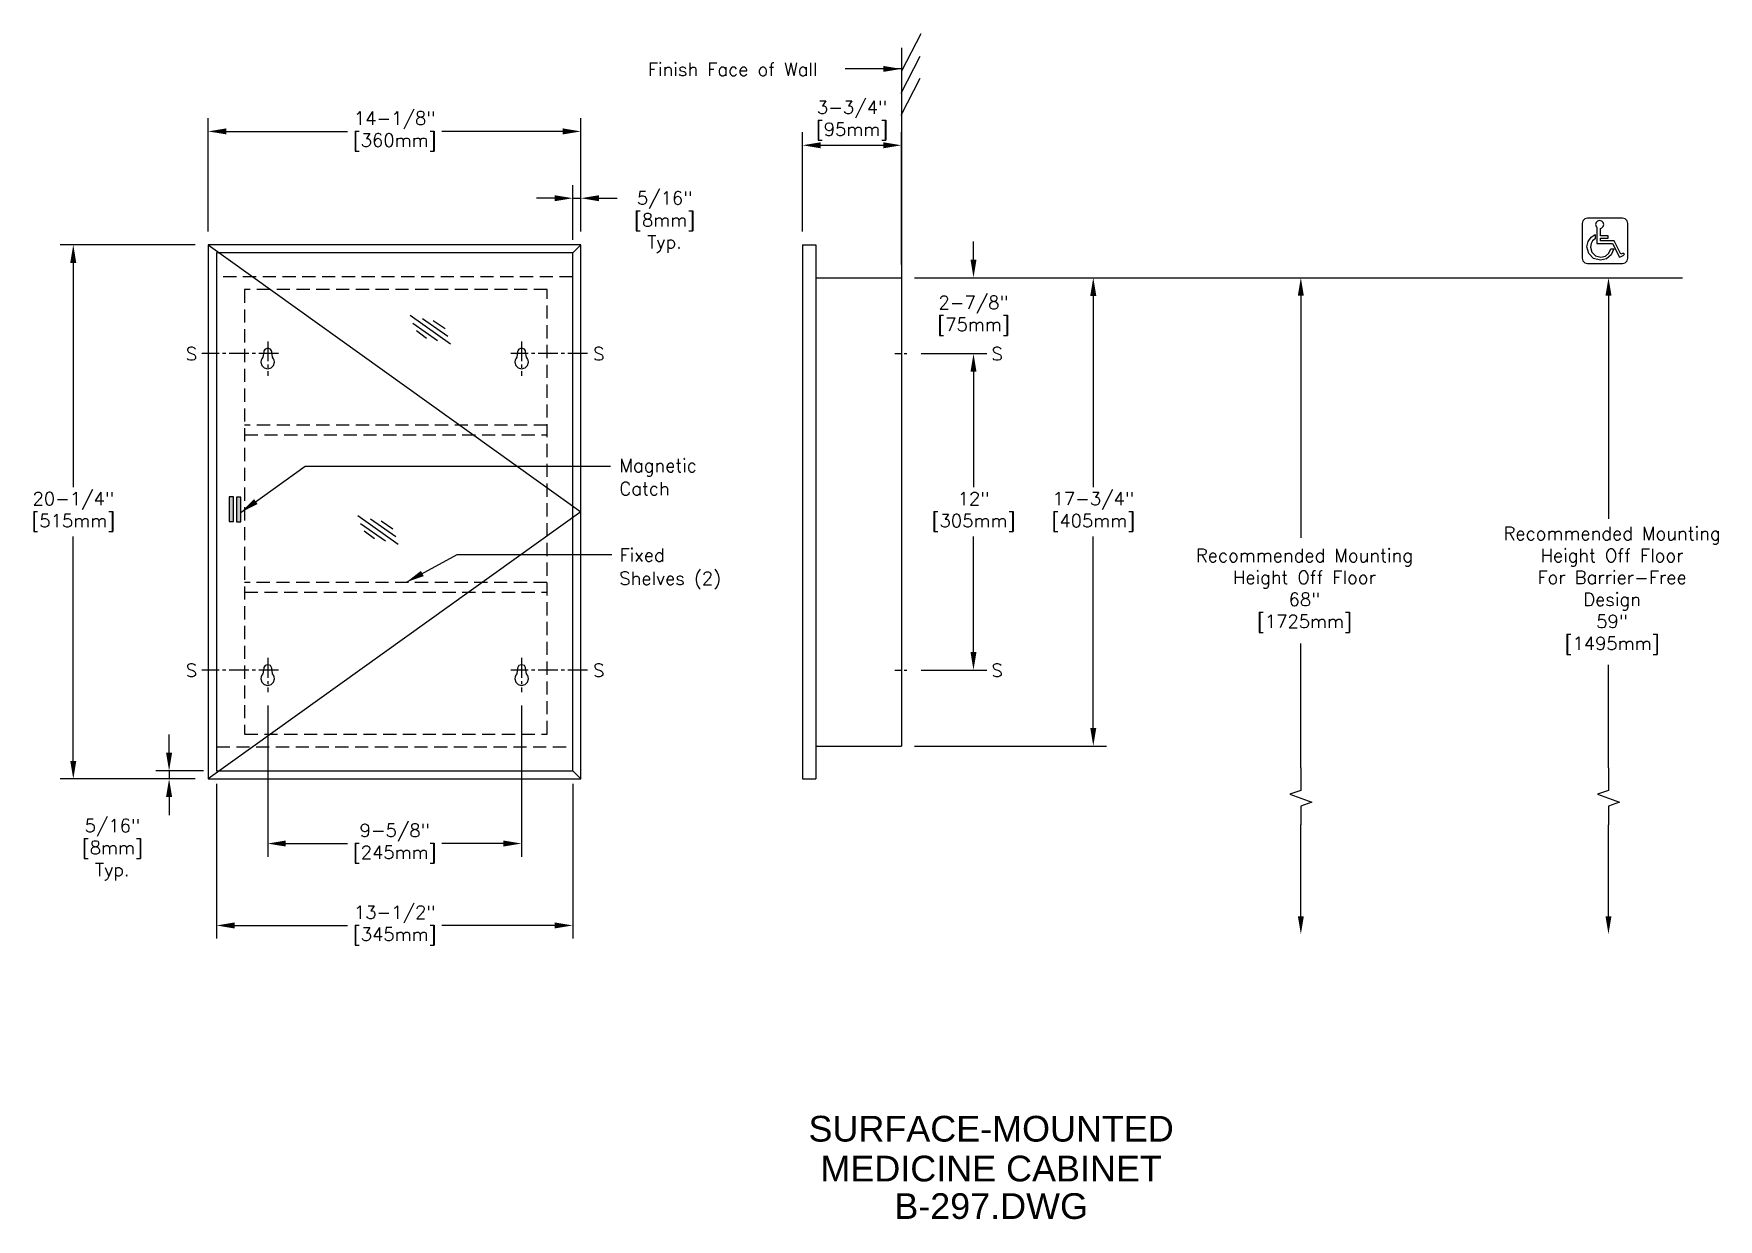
# Model space of a CAD drawing. Extents: x 0.8 to 64.7, y 0.2 to 45.2.
import ezdxf
from ezdxf.enums import TextEntityAlignment as Align

# ---------------------------------------------------------------- set-up
doc = ezdxf.new("R2010")
doc.units = 0
doc.header["$MEASUREMENT"] = 0
doc.header["$PDMODE"] = 35
doc.header["$PDSIZE"] = 1
doc.linetypes.add('CENTER2', pattern=[1.125, 0.75, -0.125, 0.125, -0.125])
doc.linetypes.add('HIDDEN2', pattern=[0.1875, 0.125, -0.0625])
doc.layers.get('0').update_dxf_attribs({"linetype": 'CONTINUOUS'})
doc.layers.get('DEFPOINTS').update_dxf_attribs({"linetype": 'CONTINUOUS'})
for name, color, linetype in [('DETAIL', 4, 'CONTINUOUS'), ('DIM', 1, 'CONTINUOUS'), ('TEXT', 2, 'CONTINUOUS')]:
    doc.layers.add(name, color=color, linetype=linetype)
doc.styles.add('ARIAL_5', font='ARIAL.TTF', dxfattribs={"height": 5})
doc.styles.add('DIM_S_8', font='simplex.shx', dxfattribs={"height": 0.5})
doc.dimstyles.new('DIM_S_7', dxfattribs={"dimtxt": 0.12, "dimasz": 0.6875, "dimexe": 0.5, "dimexo": 0.5, "dimgap": 0.09375, "dimtad": 1, "dimtih": 1, "dimtoh": 1, "dimdec": 4, "dimrnd": 0.0625, "dimzin": 0, "dimtxsty": 'DIM_S_8', "dimcen": 0.09375, "dimaunit": 1, "dimazin": 3, "dimtfac": 1, "dimtdec": 4, "dimtofl": 0, "dimtmove": 0, "dimatfit": 3, "dimtolj": 1, "dimtzin": 0})

# ---------------------------------------------------------------- blocks, each defined once
blk = doc.blocks.new('TBLK_TX')
blk = doc.blocks.new('ADA')
at = {"layer": 'DETAIL', "linetype": 'CONTINUOUS'}
for p, q in [((1.017, 0.853), (0.492, 0.853)), ((1.261, 0.358), (1.017, 0.853)), ((1.215, 0.235), (1.3, 0.278)), ((1.3, 0.278), (1.299, 0.282))]:
    blk.add_line(p, q, dxfattribs=at)
for points in [[(1.328, 0), (1.431, 0.028), (1.503, 0.1), (1.531, 0.202), (1.531, 1.514), (1.503, 1.616), (1.431, 1.688), (1.328, 1.716), (0, 1.716), (-0.102, 1.688), (-0.175, 1.616), (-0.203, 1.514), (-0.203, 0.202), (-0.175, 0.1), (-0.102, 0.028), (0, 0)], [(0.997, 0.551), (0.905, 0.333), (0.727, 0.181), (0.491, 0.125), (0.233, 0.194), (0.049, 0.378), (-0.021, 0.635), (0.026, 0.833), (0.142, 1), (0.293, 1.1), (0.295, 0.934), (0.193, 0.86), (0.137, 0.758), (0.12, 0.624), (0.172, 0.431), (0.31, 0.294), (0.504, 0.242), (0.68, 0.282), (0.814, 0.393), (0.883, 0.555)]]:
    blk.add_lwpolyline(points, close=True, dxfattribs=at)
for points in [[(0.492, 1.332), (0.54, 1.345), (0.595, 1.4), (0.616, 1.477), (0.595, 1.554), (0.54, 1.609), (0.463, 1.629), (0.386, 1.609), (0.331, 1.554), (0.31, 1.477), (0.331, 1.4), (0.355, 1.376)], [(0.355, 1.376), (0.355, 0.757)], [(0.492, 1.051), (0.492, 1.332)], [(0.355, 0.757), (0.492, 0.757)], [(0.492, 0.955), (0.78, 0.955), (0.78, 1.051), (0.492, 1.051)], [(0.492, 0.853), (0.492, 0.955)], [(0.492, 0.757), (0.948, 0.757)], [(0.948, 0.757), (1.215, 0.235)], [(1.299, 0.282), (1.359, 0.307), (1.398, 0.335), (1.407, 0.361), (1.382, 0.375), (1.329, 0.374), (1.261, 0.358)]]:
    blk.add_lwpolyline(points, dxfattribs=at)
blk = doc.blocks.new('*D15')
at = {"color": 0, "linetype": 'BYBLOCK'}
for p, q in [((168.808, 16.395), (168.808, 20.691)), ((182.933, 16.395), (182.933, 20.691)), ((169.496, 20.191), (174.087, 20.191)), ((182.246, 20.191), (177.655, 20.191))]:
    blk.add_line(p, q, dxfattribs=at)
for points in [[(169.496, 20.306), (169.496, 20.077), (168.808, 20.191)], [(182.246, 20.306), (182.246, 20.077), (182.933, 20.191)]]:
    blk.add_solid(points, dxfattribs=at)
at = {"layer": 'DEFPOINTS', "color": 0, "linetype": 'BYBLOCK'}
for p in [(182.933, 20.191), (168.808, 15.895), (182.933, 15.895)]:
    blk.add_point(p, dxfattribs=at)
at = {"color": 0, "linetype": 'BYBLOCK', "insert": (175.871, 20.191), "char_height": 0.5, "attachment_point": 5, "style": 'DIM_S_8'}
blk.add_mtext('\\A1;14-1/8"\\P[360mm]', dxfattribs=at)
blk = doc.blocks.new('*D16')
at = {"color": 0, "linetype": 'BYBLOCK'}
for p, q in [((168.308, 15.895), (163.189, 15.895)), ((163.689, 15.208), (163.689, 6.709)), ((163.689, -3.667), (163.689, 4.831)), ((168.308, -4.355), (163.189, -4.355))]:
    blk.add_line(p, q, dxfattribs=at)
for points in [[(163.574, 15.208), (163.803, 15.208), (163.689, 15.895)], [(163.574, -3.667), (163.803, -3.667), (163.689, -4.355)]]:
    blk.add_solid(points, dxfattribs=at)
at = {"layer": 'DEFPOINTS', "color": 0, "linetype": 'BYBLOCK'}
for p in [(168.808, 15.895), (163.689, -4.355), (168.808, -4.355)]:
    blk.add_point(p, dxfattribs=at)
at = {"color": 0, "linetype": 'BYBLOCK', "insert": (163.689, 5.77), "char_height": 0.5, "attachment_point": 5, "style": 'DIM_S_8'}
blk.add_mtext('\\A1;20-1/4"\\P[515mm]', dxfattribs=at)
blk = doc.blocks.new('*D17')
at = {"color": 0, "linetype": 'BYBLOCK'}
for p, q in [((171.058, -1.57), (171.058, -7.302)), ((180.683, -1.57), (180.683, -7.302)), ((171.746, -6.802), (174.087, -6.802)), ((179.996, -6.802), (177.655, -6.802))]:
    blk.add_line(p, q, dxfattribs=at)
for points in [[(171.746, -6.687), (171.746, -6.916), (171.058, -6.802)], [(179.996, -6.687), (179.996, -6.916), (180.683, -6.802)]]:
    blk.add_solid(points, dxfattribs=at)
at = {"layer": 'DEFPOINTS', "color": 0, "linetype": 'BYBLOCK'}
for p in [(171.058, -1.07), (180.683, -1.07), (180.683, -6.802)]:
    blk.add_point(p, dxfattribs=at)
at = {"color": 0, "linetype": 'BYBLOCK', "insert": (175.871, -6.802), "char_height": 0.5, "attachment_point": 5, "style": 'DIM_S_8'}
blk.add_mtext('\\A1;9-5/8"\\P[245mm]', dxfattribs=at)
blk = doc.blocks.new('*D18')
at = {"color": 0, "linetype": 'BYBLOCK'}
for p, q in [((169.121, -4.542), (169.121, -10.407)), ((182.621, -4.542), (182.621, -10.407)), ((169.808, -9.907), (174.087, -9.907)), ((181.933, -9.907), (177.655, -9.907))]:
    blk.add_line(p, q, dxfattribs=at)
for points in [[(169.808, -9.792), (169.808, -10.022), (169.121, -9.907)], [(181.933, -9.792), (181.933, -10.022), (182.621, -9.907)]]:
    blk.add_solid(points, dxfattribs=at)
at = {"layer": 'DEFPOINTS', "color": 0, "linetype": 'BYBLOCK'}
for p in [(169.121, -4.042), (182.621, -4.042), (182.621, -9.907)]:
    blk.add_point(p, dxfattribs=at)
at = {"color": 0, "linetype": 'BYBLOCK', "insert": (175.871, -9.907), "char_height": 0.5, "attachment_point": 5, "style": 'DIM_S_8'}
blk.add_mtext('\\A1;13-1/2"\\P[345mm]', dxfattribs=at)
blk = doc.blocks.new('*D19')
at = {"color": 0, "linetype": 'BYBLOCK'}
for p, q in [((167.321, -3.355), (167.321, -2.667)), ((168.621, -4.042), (166.821, -4.042)), ((168.308, -4.355), (166.821, -4.355)), ((167.321, -4.042), (167.321, -4.355)), ((167.321, -5.042), (167.321, -5.73))]:
    blk.add_line(p, q, dxfattribs=at)
for points in [[(167.206, -3.355), (167.436, -3.355), (167.321, -4.042)], [(167.206, -5.042), (167.436, -5.042), (167.321, -4.355)]]:
    blk.add_solid(points, dxfattribs=at)
at = {"layer": 'DEFPOINTS', "color": 0, "linetype": 'BYBLOCK'}
for p in [(167.321, -4.355), (168.808, -4.355), (169.121, -4.042)]:
    blk.add_point(p, dxfattribs=at)
at = {"color": 0, "linetype": 'BYBLOCK', "insert": (165.17, -7.04), "char_height": 0.5, "attachment_point": 5, "style": 'DIM_S_8'}
blk.add_mtext('\\A1;5/16"\\P[8mm]\\PTyp.', dxfattribs=at)
blk = doc.blocks.new('*D20')
at = {"color": 0, "linetype": 'BYBLOCK'}
for p, q in [((182.621, 16.083), (182.621, 18.159)), ((182.933, 16.395), (182.933, 18.159)), ((181.933, 17.659), (181.246, 17.659)), ((182.621, 17.659), (182.933, 17.659)), ((183.621, 17.659), (184.308, 17.659))]:
    blk.add_line(p, q, dxfattribs=at)
for points in [[(181.933, 17.774), (181.933, 17.544), (182.621, 17.659)], [(183.621, 17.774), (183.621, 17.544), (182.933, 17.659)]]:
    blk.add_solid(points, dxfattribs=at)
at = {"layer": 'DEFPOINTS', "color": 0, "linetype": 'BYBLOCK'}
for p in [(182.933, 17.659), (182.621, 15.583), (182.933, 15.895)]:
    blk.add_point(p, dxfattribs=at)
at = {"color": 0, "linetype": 'BYBLOCK', "insert": (186.104, 16.751), "char_height": 0.5, "attachment_point": 5, "style": 'DIM_S_8'}
blk.add_mtext('\\A1;5/16"\\P[8mm]\\PTyp.', dxfattribs=at)
blk = doc.blocks.new('*D21')
at = {"color": 0, "linetype": 'BYBLOCK'}
for p, q in [((191.332, 16.395), (191.332, 20.166)), ((195.082, 15.145), (195.082, 20.166)), ((192.02, 19.666), (194.395, 19.666))]:
    blk.add_line(p, q, dxfattribs=at)
for points in [[(192.02, 19.78), (192.02, 19.551), (191.332, 19.666)], [(194.395, 19.78), (194.395, 19.551), (195.082, 19.666)]]:
    blk.add_solid(points, dxfattribs=at)
at = {"layer": 'DEFPOINTS', "color": 0, "linetype": 'BYBLOCK'}
for p in [(195.082, 19.666), (191.332, 15.895), (195.082, 14.645)]:
    blk.add_point(p, dxfattribs=at)
at = {"color": 0, "linetype": 'BYBLOCK', "insert": (193.207, 20.605), "char_height": 0.5, "attachment_point": 5, "style": 'DIM_S_8'}
blk.add_mtext('\\A1;3-3/4"\\P[95mm]', dxfattribs=at)
blk = doc.blocks.new('*D22')
at = {"color": 0, "linetype": 'BYBLOCK'}
for p, q in [((197.813, 15.333), (197.813, 16.02)), ((195.582, 14.645), (198.313, 14.645)), ((195.832, 11.77), (198.313, 11.77)), ((197.813, 11.083), (197.813, 10.395))]:
    blk.add_line(p, q, dxfattribs=at)
for points in [[(197.699, 15.333), (197.928, 15.333), (197.813, 14.645)], [(197.699, 11.083), (197.928, 11.083), (197.813, 11.77)]]:
    blk.add_solid(points, dxfattribs=at)
at = {"layer": 'DEFPOINTS', "color": 0, "linetype": 'BYBLOCK'}
for p in [(195.082, 14.645), (195.332, 11.77), (197.813, 11.77)]:
    blk.add_point(p, dxfattribs=at)
at = {"color": 0, "linetype": 'BYBLOCK', "insert": (197.813, 13.208), "char_height": 0.5, "attachment_point": 5, "style": 'DIM_S_8'}
blk.add_mtext('\\A1;2-7/8"\\P[75mm]', dxfattribs=at)
blk = doc.blocks.new('*D23')
at = {"color": 0, "linetype": 'BYBLOCK'}
for p, q in [((195.832, 11.77), (198.313, 11.77)), ((197.813, 11.083), (197.813, 6.709)), ((197.813, 0.458), (197.813, 4.831)), ((195.832, -0.23), (198.313, -0.23))]:
    blk.add_line(p, q, dxfattribs=at)
for points in [[(197.699, 11.083), (197.928, 11.083), (197.813, 11.77)], [(197.699, 0.458), (197.928, 0.458), (197.813, -0.23)]]:
    blk.add_solid(points, dxfattribs=at)
at = {"layer": 'DEFPOINTS', "color": 0, "linetype": 'BYBLOCK'}
for p in [(195.332, 11.77), (195.332, -0.23), (197.813, -0.23)]:
    blk.add_point(p, dxfattribs=at)
at = {"color": 0, "linetype": 'BYBLOCK', "insert": (197.813, 5.77), "char_height": 0.5, "attachment_point": 5, "style": 'DIM_S_8'}
blk.add_mtext('\\A1;12"\\P[305mm]', dxfattribs=at)
blk = doc.blocks.new('*D24')
at = {"color": 0, "linetype": 'BYBLOCK'}
for p, q in [((195.582, 14.645), (202.854, 14.645)), ((202.354, 13.958), (202.354, 6.709)), ((202.354, -2.417), (202.354, 4.831)), ((195.582, -3.105), (202.854, -3.105))]:
    blk.add_line(p, q, dxfattribs=at)
for points in [[(202.239, 13.958), (202.468, 13.958), (202.354, 14.645)], [(202.239, -2.417), (202.468, -2.417), (202.354, -3.105)]]:
    blk.add_solid(points, dxfattribs=at)
at = {"layer": 'DEFPOINTS', "color": 0, "linetype": 'BYBLOCK'}
for p in [(195.082, 14.645), (195.082, -3.105), (202.354, -3.105)]:
    blk.add_point(p, dxfattribs=at)
at = {"color": 0, "linetype": 'BYBLOCK', "insert": (202.354, 5.77), "char_height": 0.5, "attachment_point": 5, "style": 'DIM_S_8'}
blk.add_mtext('\\A1;17-3/4"\\P[405mm]', dxfattribs=at)

msp = doc.modelspace()

# ---------------------------------------------------------------- linework, layer by layer
at = {"layer": 'DETAIL', "linetype": 'CONTINUOUS'}
for p, q in [((21.23028, 36.87621), (21.54278, 37.18871)), ((29.94183, 37.18871), (29.94183, 16.93873)), ((29.94183, 37.18871), (30.44183, 37.18871)), ((30.44183, 37.18871), (30.44183, 16.93873)), ((30.44183, 35.93872), (33.69183, 35.93872)), ((33.69183, 35.93872), (33.69183, 18.18872)), ((30.44183, 18.18872), (33.69183, 18.18872)), ((21.23028, 17.25123), (21.54278, 16.93873)), ((29.94183, 16.93873), (30.44183, 16.93873))]:
    msp.add_line(p, q, dxfattribs=at)
at = {"layer": 'DETAIL', "linetype": 'HIDDEN2', "ltscale": 4}
for p, q in [((21.23028, 35.97373), (7.73028, 35.97373)), ((7.73028, 18.15371), (21.23028, 18.15371))]:
    msp.add_line(p, q, dxfattribs=at)
at = {"layer": 'DETAIL', "linetype": 'CENTER2'}
for p, q in [((9.66778, 33.52651), (9.66778, 32.22359)), ((19.29278, 33.52651), (19.29278, 32.22359)), ((10.08412, 33.06372), (7.16778, 33.06372)), ((21.79278, 33.06372), (18.87981, 33.06372)), ((9.66778, 21.52651), (9.66778, 20.22359)), ((19.29278, 21.52651), (19.29278, 20.22359)), ((10.08412, 21.06372), (7.16778, 21.06372)), ((21.79278, 21.06372), (18.87981, 21.06372))]:
    msp.add_line(p, q, dxfattribs=at)
at = {"layer": 'DETAIL', "linetype": 'CENTER2', "ltscale": 0.333333}
for p, q in [((33.44183, 33.06372), (33.94183, 33.06372)), ((33.44183, 21.06372), (33.94183, 21.06372))]:
    msp.add_line(p, q, dxfattribs=at)
at = {"layer": 'DETAIL', "linetype": 'CONTINUOUS'}
for points in [[(34.42605, 45.1889), (33.7086, 43.78836)], [(34.38718, 44.31816), (33.66986, 42.91762)], [(33.69183, 44.65806), (33.69183, 35.93872)], [(34.38718, 43.49136), (33.66986, 42.09066)], [(7.41774, 37.18875), (21.54278, 27.06372), (7.41774, 16.93873)], [(15.06441, 34.52586), (16.59371, 33.43233)], [(15.16569, 34.22208), (16.10764, 33.56394)], [(15.30743, 33.93862), (15.69238, 33.64498)], [(15.54049, 34.39425), (16.50256, 33.72597)], [(15.9456, 34.31326), (16.39125, 34.00947)], [(13.08772, 26.93207), (14.61703, 25.83855)], [(13.18901, 26.6283), (14.13092, 25.97027)], [(13.33092, 26.3448), (13.7157, 26.05116)], [(13.56381, 26.80047), (14.52601, 26.1322)], [(13.96888, 26.71944), (14.41458, 26.41565)]]:
    msp.add_lwpolyline(points, dxfattribs=at)
for points in [[(21.54278, 16.93873), (21.54278, 37.18871), (7.41778, 37.18871), (7.41778, 16.93873)], [(21.23028, 17.25123), (21.23028, 36.87621), (7.73028, 36.87621), (7.73028, 17.25123)], [(9.51745, 33.13461), (9.48713, 32.92198), (9.44682, 32.86983), (9.42082, 32.8083), (9.41161, 32.73981), (9.4468, 32.60975), (9.53929, 32.5173), (9.66947, 32.48211), (9.79964, 32.5173), (9.89213, 32.60975), (9.92733, 32.73981), (9.91812, 32.8083), (9.89211, 32.86983), (9.8518, 32.92198), (9.82149, 33.13461), (9.8136, 33.17071), (9.77194, 33.23607), (9.66947, 33.26633), (9.56699, 33.23607), (9.52533, 33.17071)], [(19.14245, 33.13461), (19.11213, 32.92198), (19.07182, 32.86983), (19.04582, 32.8083), (19.03661, 32.73981), (19.0718, 32.60975), (19.16429, 32.5173), (19.29447, 32.48211), (19.42464, 32.5173), (19.51713, 32.60975), (19.55233, 32.73981), (19.54312, 32.8083), (19.51711, 32.86983), (19.4768, 32.92198), (19.44649, 33.13461), (19.4386, 33.17071), (19.39694, 33.23607), (19.29447, 33.26633), (19.19199, 33.23607), (19.15033, 33.17071)], [(8.20611, 26.69931), (8.36812, 26.69931), (8.36812, 27.63079), (8.20611, 27.63079)], [(8.48961, 26.68917), (8.65161, 26.68917), (8.65161, 27.62064), (8.48961, 27.62064)], [(9.51745, 21.13461), (9.48713, 20.92198), (9.44682, 20.86983), (9.42082, 20.8083), (9.41161, 20.73981), (9.4468, 20.60975), (9.53929, 20.5173), (9.66947, 20.48211), (9.79964, 20.5173), (9.89213, 20.60975), (9.92733, 20.73981), (9.91812, 20.8083), (9.89211, 20.86983), (9.8518, 20.92198), (9.82149, 21.13461), (9.8136, 21.17071), (9.77194, 21.23607), (9.66947, 21.26633), (9.56699, 21.23607), (9.52533, 21.17071)], [(19.14245, 21.13461), (19.11213, 20.92198), (19.07182, 20.86983), (19.04582, 20.8083), (19.03661, 20.73981), (19.0718, 20.60975), (19.16429, 20.5173), (19.29447, 20.48211), (19.42464, 20.5173), (19.51713, 20.60975), (19.55233, 20.73981), (19.54312, 20.8083), (19.51711, 20.86983), (19.4768, 20.92198), (19.44649, 21.13461), (19.4386, 21.17071), (19.39694, 21.23607), (19.29447, 21.26633), (19.19199, 21.23607), (19.15033, 21.17071)]]:
    msp.add_lwpolyline(points, close=True, dxfattribs=at)
at = {"layer": 'DETAIL', "linetype": 'HIDDEN2', "ltscale": 4}
msp.add_lwpolyline([(8.79519, 18.63966), (20.26005, 18.63966), (20.26005, 35.48762), (8.79519, 35.48762)], close=True, dxfattribs=at)
for points in [[(20.26005, 30.34425), (8.79519, 30.34425)], [(8.79519, 29.97975), (20.26005, 29.97975)], [(20.24991, 24.39065), (8.78505, 24.39065)], [(8.79519, 24.02616), (20.26005, 24.02616)]]:
    msp.add_lwpolyline(points, dxfattribs=at)
at = {"layer": 'DETAIL', "linetype": 'CONTINUOUS'}
for points in [[(8.20611, 26.69931), (8.36812, 26.69931), (8.20611, 27.63079), (8.36812, 27.63079)], [(8.48961, 26.68917), (8.65161, 26.68917), (8.48961, 27.62064), (8.65161, 27.62064)]]:
    msp.add_solid(points, dxfattribs=at)
at = {"layer": 'DIM', "linetype": 'CONTINUOUS'}
for p, q in [((40.96325, 35.93872), (63.29746, 35.93872)), ((48.83164, 35.26372), (48.83164, 26.08295)), ((60.4931, 35.26372), (60.4931, 26.80238)), ((48.83164, 17.35632), (48.83164, 22.07665)), ((60.4931, 17.35632), (60.4931, 21.26652)), ((48.83164, 11.7291), (48.83164, 15.2063)), ((60.4931, 11.7291), (60.4931, 15.2063))]:
    msp.add_line(p, q, dxfattribs=at)
for points in [[(48.83164, 17.35632), (48.83164, 16.5081), (48.41952, 16.3581), (49.24376, 16.0581), (48.83164, 15.9081), (48.83164, 15.2063)], [(60.4931, 17.35632), (60.4931, 16.5081), (60.08098, 16.3581), (60.90522, 16.0581), (60.4931, 15.9081), (60.4931, 15.2063)]]:
    msp.add_lwpolyline(points, dxfattribs=at)
for points in [[(48.71914, 35.26372), (48.94414, 35.26372), (48.83164, 35.93872)], [(60.3806, 35.26372), (60.6056, 35.26372), (60.4931, 35.93872)], [(48.71914, 11.7291), (48.94414, 11.7291), (48.83164, 11.0541)], [(60.3806, 11.7291), (60.6056, 11.7291), (60.4931, 11.0541)]]:
    msp.add_solid(points, dxfattribs=at)

# ---------------------------------------------------------------- block references
at = {"linetype": 'CONTINUOUS'}
msp.add_blockref('ADA', (59.69547, 36.47887), dxfattribs=at)
at = {"layer": 'TEXT', "linetype": 'CONTINUOUS'}
ref = msp.add_blockref('TBLK_TX', (37.09154, 4.61763), dxfattribs=dict(at, xscale=0.195, yscale=0.195, zscale=0.195))
ref.add_attrib('DWG_NAME', 'SURFACE-MOUNTED', dxfattribs={"layer": '0', "height": 0.975, "style": 'ARIAL_5'}).set_placement((37.09154, 3.1946), align=Align.CENTER)
ref = msp.add_blockref('TBLK_TX', (37.09154, 1.68499), dxfattribs=dict(at, xscale=0.195, yscale=0.195, zscale=0.195))
ref.add_attrib('TITLE', 'MEDICINE CABINET', dxfattribs={"layer": '0', "height": 0.975, "style": 'ARIAL_5'}).set_placement((37.09154, 1.68499), align=Align.CENTER)
ref.add_attrib('DWG_NAME', 'B-297.DWG', dxfattribs={"layer": '0', "height": 0.975, "style": 'ARIAL_5'}).set_placement((37.09154, 0.26197), align=Align.CENTER)

# ---------------------------------------------------------------- texts
at = {"layer": 'DIM', "linetype": 'CONTINUOUS', "style": 'DIM_S_8'}
for s, p in [('Finish Face of Wall', (24.07882, 43.58676)), ('S', (6.5649, 32.80814)), ('S', (22.00229, 32.80814)), ('S', (37.10511, 32.80814)), ('Magnetic', (22.99899, 28.5723)), ('Catch', (23.00001, 27.69386)), ('Fixed', (23.0025, 25.17854)), ('Shelves (2)', (22.99632, 24.29401)), ('S', (6.5649, 20.80814)), ('S', (22.00229, 20.80814)), ('S', (37.10511, 20.80814))]:
    msp.add_text(s, height=0.5, dxfattribs=at).set_placement(p)
at = {"layer": 'DIM', "linetype": 'CONTINUOUS', "char_height": 0.5, "attachment_point": 5, "style": 'DIM_S_8'}
for s, insert in [('Recommended Mounting\\PHeight Off Floor\\PFor Barrier-Free\\PDesign\\P59"\\P[1495mm]', (60.62747, 24.07979)), ('Recommended Mounting\\PHeight Off Floor\\P68"\\P[1725mm]', (48.96601, 24.07979))]:
    msp.add_mtext(s, dxfattribs=dict(at, insert=insert))

# ---------------------------------------------------------------- dimensions: what is measured, and where the dimension line sits
at = {"layer": 'DIM', "linetype": 'CONTINUOUS'}
for base, p1, p2, text, picture, middle in [((21.54278, 41.48468), (7.41778, 37.18871), (21.54278, 37.18871), '14-1/8"\\P[360mm]', '*D15', (14.48028, 41.48468)), ((21.54278, 38.95262), (21.23028, 36.87621), (21.54278, 37.18871), '5/16"\\P[8mm]\\PTyp.', '*D20', (24.71337, 38.0449)), ((19.29278, 14.49201), (9.66778, 20.22359), (19.29278, 20.22359), '9-5/8"\\P[245mm]', '*D17', (14.48028, 14.49201)), ((21.23028, 11.38665), (7.73028, 17.25123), (21.23028, 17.25123), '13-1/2"\\P[345mm]', '*D18', (14.48028, 11.38665))]:
    dim = msp.add_linear_dim(base=base, p1=p1, p2=p2, text=text, dimstyle='DIM_S_7', override={"dimpost": '\\X'}, dxfattribs=at)
    dim.commit()
    dim.dimension.update_dxf_attribs({"geometry": picture, "text_midpoint": middle, "dimtype": 160, "insert": (-161.39054, 21.29358)})
dim = msp.add_linear_dim(base=(33.69183, 40.95915), p1=(29.94183, 37.18871), p2=(33.69183, 35.93872), text='3-3/4"\\P[95mm]', dimstyle='DIM_S_7', override={"dimpost": '\\X'}, dxfattribs=at)
dim.commit()
dim.dimension.update_dxf_attribs({"geometry": '*D21', "text_midpoint": (31.81683, 41.89814), "insert": (-161.39054, 21.29358)})
for base, p1, p2, text, picture, middle in [((2.2981, 16.93873), (7.41778, 37.18871), (7.41778, 16.93873), '20-1/4"\\P[515mm]', '*D16', (2.2981, 27.06372)), ((36.42284, 33.06372), (33.69183, 35.93872), (33.94183, 33.06372), '2-7/8"\\P[75mm]', '*D22', (36.42284, 34.50122)), ((40.96325, 18.18872), (33.69183, 35.93872), (33.69183, 18.18872), '17-3/4"\\P[405mm]', '*D24', (40.96325, 27.06372)), ((36.42284, 21.06372), (33.94183, 33.06372), (33.94183, 21.06372), '12"\\P[305mm]', '*D23', (36.42284, 27.06372))]:
    dim = msp.add_linear_dim(base=base, p1=p1, p2=p2, angle=90, text=text, dimstyle='DIM_S_7', override={"dimpost": '\\X'}, dxfattribs=at)
    dim.commit()
    dim.dimension.update_dxf_attribs({"geometry": picture, "text_midpoint": middle, "insert": (-161.39054, 21.29358)})
dim = msp.add_linear_dim(base=(5.93042, 16.93873), p1=(7.73028, 17.25123), p2=(7.41778, 16.93873), angle=90, text='5/16"\\P[8mm]\\PTyp.', dimstyle='DIM_S_7', override={"dimpost": '\\X'}, dxfattribs=at)
dim.commit()
dim.dimension.update_dxf_attribs({"geometry": '*D19', "text_midpoint": (3.77971, 14.25313), "dimtype": 160, "insert": (-161.39054, 21.29358)})

# ---------------------------------------------------------------- leaders
for points in [[(33.68671, 43.85437), (31.55609, 43.85437)], [(8.66103, 27.05201), (11.08828, 28.80119), (22.66002, 28.80119)], [(14.92671, 24.40004), (16.84592, 25.4439), (22.71647, 25.4439)]]:
    msp.add_leader(points, dimstyle='DIM_S_7', dxfattribs=at)

doc.saveas('drawing.dxf')
